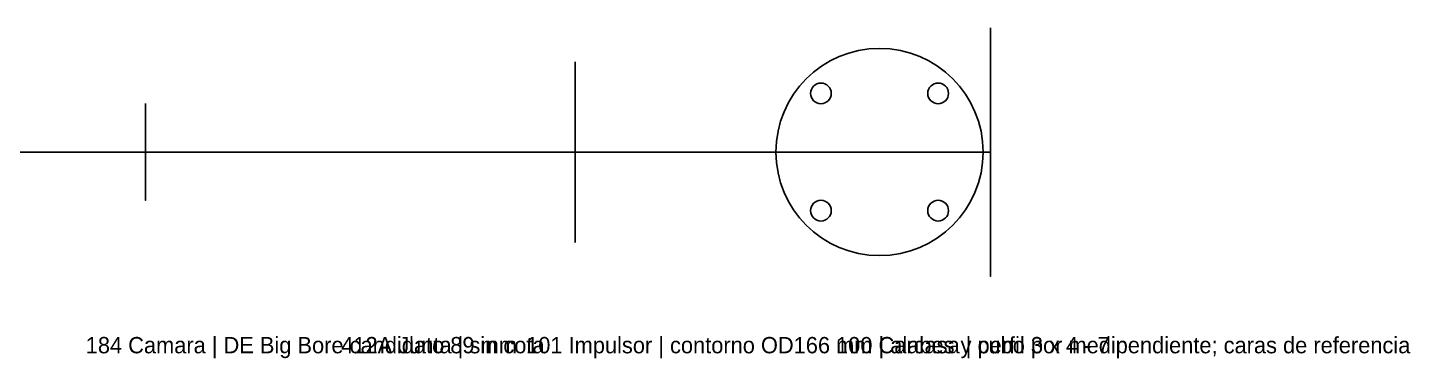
# Model space of a CAD drawing. Header units: millimetres. Extents: x -2320 to 488, y -190 to 114.
# Drawn here: x -783 to 488, y -190 to 114 of the extents above; entities that cross this region are included whole.
import ezdxf

# ---------------------------------------------------------------- set-up
doc = ezdxf.new("R2010")
doc.units = ezdxf.units.MM
for name, color, linetype in [('BRIDAS_150_CAND', 3, 'Continuous'), ('CAMARA_184', 4, 'CONTINUOUS'), ('GUIA', 7, 'CONTINUOUS'), ('IMPULSOR_101', 2, 'CONTINUOUS')]:
    doc.layers.add(name, color=color, linetype=linetype)

msp = doc.modelspace()

# ---------------------------------------------------------------- linework, layer by layer
at = {"layer": 'BRIDAS_150_CAND', "extrusion": (1, 0, 0)}
for centre, radius in [((0, 210, 102), 114.3), ((87.99953, 246.4506, 102), 9.525), ((87.99953, 173.5494, 102), 9.525), ((36.4506, 297.99953, 102), 9.525), ((36.4506, 122.00047, 102), 9.525), ((-36.4506, 297.99953, 102), 9.525), ((-36.4506, 122.00047, 102), 9.525), ((-87.99953, 246.4506, 102), 9.525), ((-87.99953, 173.5494, 102), 9.525)]:
    msp.add_circle(centre, radius, dxfattribs=at)
at = {"layer": 'BRIDAS_150_CAND'}
for centre, radius in [((0, 0, 490), 95.25), ((-53.88154, 53.88154, 490), 9.525), ((53.88154, 53.88154, 490), 9.525), ((-53.88154, -53.88154, 490), 9.525), ((53.88154, -53.88154, 490), 9.525)]:
    msp.add_circle(centre, radius, dxfattribs=at)
at = {"layer": 'CAMARA_184', "extrusion": (1, 0, 0)}
msp.add_circle((0, 210, -675), 44.5, dxfattribs=at)
at = {"layer": 'GUIA'}
msp.add_line((-2320, 0, 210), (102, 0, 210), dxfattribs=at)
at = {"layer": 'IMPULSOR_101', "extrusion": (1, 0, 0)}
msp.add_circle((0, 210, -280), 83, dxfattribs=at)

# ---------------------------------------------------------------- texts
at = {"layer": 'GUIA'}
for s, p in [('184 Camara | DE Big Bore candidato 89 mm', (-730, -185)), ('412A Junta | sin cota', (-495, -185)), ('101 Impulsor | contorno OD166 mm | alabes y cubo por medir', (-325, -185)), ('100 Carcasa | perfil 3 x 4 - 7 pendiente; caras de referencia', (-40, -185))]:
    msp.add_text(s, height=15, dxfattribs=at).set_placement(p)

doc.saveas('drawing.dxf')
